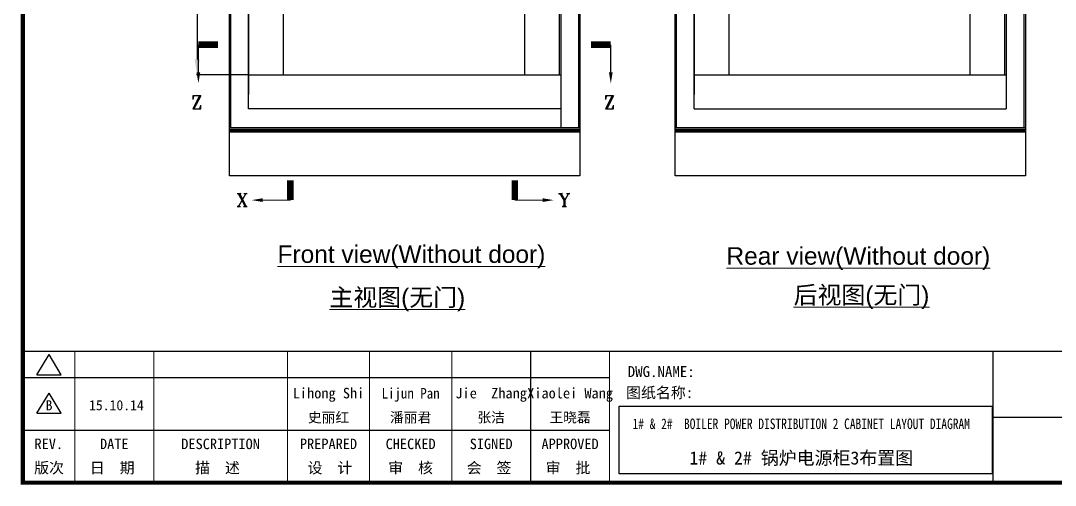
# Model space of a CAD drawing. Extents: x 81444 to 119867, y -54538 to -28747.
# Drawn here: x 86456 to 88819, y -45802 to -44741 of the extents above; entities that cross this region are included whole.
import ezdxf
from ezdxf.enums import TextEntityAlignment as Align
from ezdxf.lldxf.tags import DXFTag

# ---------------------------------------------------------------- set-up
doc = ezdxf.new("R2010")
doc.units = 0
doc.header["$LTSCALE"] = 100
doc.header["$MEASUREMENT"] = 0
for name, color, linetype in [('CABINET', 7, 'Continuous'), ('CLOUD_LAYER', 6, 'Continuous'), ('LOOP', 5, 'Continuous'), ('t', 1, 'Continuous'), ('TEXT', 7, 'Continuous')]:
    doc.layers.add(name, color=color, linetype=linetype)
doc.styles.add('HZ', font='arial.ttf', dxfattribs={"width": 0.7})
doc.styles.add('ROMANT', font='romant.shx')
doc.styles.get("Standard").update_dxf_attribs({"font": ''})
doc.styles.get('Standard').set_extended_font_data('SimSun')
tags = doc.linetypes.add('HIDDEN', pattern=[0.375, 0.25, -0.125]).pattern_tags.tags
tags[6:7] = [DXFTag(74, 4), DXFTag(75, 0), DXFTag(340, '0'), DXFTag(46, 1.0), DXFTag(50, 0.0), DXFTag(44, 0.0), DXFTag(45, 0.0)]
tags[4:5] = [DXFTag(74, 4), DXFTag(75, 0), DXFTag(340, '0'), DXFTag(46, 1.0), DXFTag(50, 0.0), DXFTag(44, 0.0), DXFTag(45, 0.0)]
doc.dimstyles.new('ISO-25', dxfattribs={"dimtxt": 35, "dimasz": 35, "dimexe": 1.25, "dimexo": 0.625, "dimtad": 1, "dimtoh": 1, "dimdec": 0, "dimtxsty": 'Standard', "dimcen": 2.5, "dimadec": 0, "dimazin": 0, "dimtfac": 1, "dimtdec": 0, "dimtmove": 0, "dimatfit": 3, "dimfxl": 0, "dimarcsym": 0})

# ---------------------------------------------------------------- blocks, each defined once
blk = doc.blocks.new('*D198')
at = {"color": 0, "lineweight": -2}
for p, q in [((86975.5, -43064.1), (86857.6, -43064.1)), ((86858.9, -43099.1), (86858.9, -44829.6)), ((86975.5, -44864.6), (86857.6, -44864.6))]:
    blk.add_line(p, q, dxfattribs=at)
at = {"color": 0}
for points in [[(86864.7, -43099.1), (86853, -43099.1), (86858.9, -43064.1)], [(86853, -44829.6), (86864.7, -44829.6), (86858.9, -44864.6)]]:
    blk.add_solid(points, dxfattribs=at)
at = {"layer": 'Defpoints', "color": 0}
for p in [(86976.1, -43064.1), (86858.9, -44864.6), (86976.1, -44864.6)]:
    blk.add_point(p, dxfattribs=at)
at = {"color": 0, "insert": (86840.7, -43964.3), "char_height": 35, "attachment_point": 5, "rotation": 90}
blk.add_mtext('1800', dxfattribs=at)
blk = doc.blocks.new('图框')
at = {"color": 7}
for p, q in [((2215.6, -2851.6), (2215.6, -3151.6)), ((0, -2911.6), (1340.2, -2911.6)), ((2215.6, -3001.6), (3115.6, -3001.6)), ((0, -3031.6), (1340.2, -3031.6))]:
    blk.add_line(p, q, dxfattribs=at)
at = {"color": 7, "const_width": 3}
blk.add_lwpolyline([(4115.6, -2851.6), (0, -2851.6)], dxfattribs=at)
at = {"layer": 't', "color": 7}
for p, q in [((31.9, -2905), (59.9, -2859.1)), ((87.8, -2905), (59.9, -2859.1)), ((31.9, -2905), (87.8, -2905)), ((31.9, -2993), (59.9, -2947.1)), ((87.8, -2993), (59.9, -2947.1)), ((31.9, -2993), (87.8, -2993))]:
    blk.add_line(p, q, dxfattribs=at)
at = {"layer": 't', "color": 7, "const_width": 9.62}
blk.add_lwpolyline([(4115.6, -3151.6), (4115.6, 0), (0, 0), (0, -3151.6)], close=True, dxfattribs=at)
at = {"layer": 't', "color": 7, "const_width": 2.4}
for points in [[(118.8, -2852.8), (118.8, -3151.6)], [(299.1, -2852.8), (299.1, -3151.6)], [(604.4, -2852.8), (604.4, -3156.4)], [(792, -2852.8), (792, -3156.4)], [(979.6, -2852.8), (979.6, -3156.4)], [(1159.9, -2852.8), (1159.9, -3156.4)], [(1340.2, -2852.8), (1340.2, -3156.4)]]:
    blk.add_lwpolyline(points, dxfattribs=at)
at = {"color": 7, "flags": 8}
for tag, p, height in [('DWG.NAME:', (1381.6, -2910.4), 25), ('PROJECTNAME:', (3125.5, -2912.8), 24), ('PROJECTNAME：', (3339.1, -2913.1), 25), ('DWG.NO.:', (3128.2, -3030.4), 24), ('图纸编号', (3315.4, -3052.4), 24), ('FILENO.:', (3128.7, -3106.1), 24), ('文档号', (3317.7, -3124.1), 24)]:
    blk.add_attdef(tag, p, '', height=height, dxfattribs=at)
for tag, p in [('图纸名称:', (1377.8, -2965.9)), ('项目名称：', (3121.6, -2984.3)), ('项目名称：', (3325, -2984.3))]:
    blk.add_attdef(tag, text='', height=25, dxfattribs=at).set_placement(p, align=Align.BOTTOM_LEFT)
for tag, height, p in [('RENLIU', 24, (698.2, -2950.4)), ('SHUFENWANG', 24, (885.8, -2950.4)), ('FANGHOU', 24, (1069.7, -2950.4)), ('DANDANLI', 24, (1250, -2950.4)), ('A', 23, (59.9, -2974.9)), ('设计时间', 23, (213.9, -2974.9)), ('刘仁', 23, (698.2, -3002.2)), ('王姝芬', 23, (885.8, -3002.2)), ('侯方', 23, (1069.7, -3002.2)), ('李丹丹', 23, (1250, -3002.2)), ('#10STATIONONTROLCABINETCOVER', 30, (1777.9, -3017.2)), ('PAGEXOFX', 24, (3953.7, -3039.1)), ('REV.', 24, (59.4, -3063)), ('DATE', 24, (208.9, -3063)), ('DESCRIPTION', 24, (451.7, -3063)), ('PREPARED', 24, (698.2, -3063)), ('CHECKED', 24, (885.8, -3063)), ('SIGNED', 24, (1069.7, -3063)), ('APPROVED', 24, (1250, -3063)), ('图纸名称', 30, (1777.9, -3094.7)), ('第几页共几页', 24, (3953.7, -3114.1))]:
    blk.add_attdef(tag, text='', height=height, dxfattribs=at).set_placement(p, align=Align.MIDDLE)
at = {"color": 7, "width": 0.8, "flags": 8}
blk.add_attdef('HANGZHOUHOLLYSYSAUTOMATIONCO.,LTD.', text='', height=24, dxfattribs=at).set_placement((2770.1, -3045.7), align=Align.MIDDLE)
at = {"layer": 't', "color": 7}
for s, p in [('版次', (59.9, -3117.6)), ('日  期', (204.2, -3117.6)), ('描  述', (444.5, -3117.6)), ('设  计', (701.5, -3117.6)), ('审  核', (885.6, -3117.6)), ('会  签', (1065, -3117.6)), ('审  批', (1245.3, -3117.6))]:
    blk.add_text(s, height=25, dxfattribs=at).set_placement(p, align=Align.MIDDLE_CENTER)

msp = doc.modelspace()

# ---------------------------------------------------------------- linework, layer by layer
at = {"color": 7}
for p, q in [((86932.6, -45095.6), (86932.6, -42985.6)), ((87732.6, -42985.6), (87732.6, -45095.6)), ((87950.4, -45095.6), (87950.4, -42985.6)), ((87950.4, -45095.6), (87950.4, -42985.6)), ((88750.4, -42985.6), (88750.4, -45095.6)), ((88750.4, -42985.6), (88750.4, -45095.6)), ((87993.9, -44942.1), (87993.9, -43029.1)), ((86976.1, -44942.1), (86976.1, -43033.1)), ((86976.1, -43109.6), (86976.1, -44909.9)), ((87993.9, -43109.6), (87993.9, -44909.9)), ((88706.9, -43107.1), (88706.9, -44942.1)), ((87691.1, -44075.4), (87689.1, -44942.1)), ((86976.1, -44864.6), (87689.1, -44864.6)), ((86976.1, -44942.1), (86976.1, -44874.3)), ((87993.9, -44864.6), (88706.9, -44864.6)), ((87732.6, -44985.6), (86932.6, -44985.6)), ((87732.6, -44990.6), (86932.6, -44990.6)), ((87732.6, -44991.6), (86932.6, -44991.6)), ((87732.6, -44992.6), (86932.6, -44992.6)), ((86934.1, -44985.6), (87731.1, -44985.6)), ((88750.4, -44985.6), (87950.4, -44985.6)), ((88750.4, -44990.6), (87950.4, -44990.6)), ((88750.4, -44991.6), (87950.4, -44991.6)), ((88750.4, -44992.6), (87950.4, -44992.6)), ((87951.9, -44985.6), (88748.9, -44985.6)), ((87732.6, -44993.6), (86932.6, -44993.6)), ((87732.6, -44994.6), (86932.6, -44994.6)), ((87732.6, -44995.6), (86932.6, -44995.6)), ((88750.4, -44993.6), (87950.4, -44993.6)), ((88750.4, -44994.6), (87950.4, -44994.6)), ((88750.4, -44995.6), (87950.4, -44995.6)), ((87732.6, -45095.6), (86932.6, -45095.6)), ((87732.6, -45095.6), (86932.6, -45095.6)), ((88750.4, -45095.6), (87950.4, -45095.6))]:
    msp.add_line(p, q, dxfattribs=at)
at = {"color": 7, "linetype": 'HIDDEN'}
for p, q in [((86935.8, -44985.6), (86935.8, -42985.6)), ((87729.6, -42985.6), (87729.6, -44985.6)), ((87953.6, -44985.6), (87953.6, -42985.6)), ((87953.6, -44985.6), (87953.6, -42985.6)), ((88747.2, -42985.6), (88747.2, -44985.6)), ((88747.2, -42985.6), (88747.2, -44985.6))]:
    msp.add_line(p, q, dxfattribs=at)
msp.add_line((87689.1, -43033.1), (87689.1, -44985.6))
for points in [[(86976.1, -44864.6), (87056.1, -44864.6), (87056.1, -43064.1), (86976.1, -43064.1)], [(87606.1, -44864.6), (87686.1, -44864.6), (87686.1, -43064.1), (87606.1, -43064.1)], [(87993.9, -44864.6), (88073.9, -44864.6), (88073.9, -43064.1), (87993.9, -43064.1)], [(88623.9, -44864.6), (88703.9, -44864.6), (88703.9, -43064.1), (88623.9, -43064.1)]]:
    msp.add_lwpolyline(points, close=True)
at = {"color": 7}
msp.add_lwpolyline([(87732.6, -44985.6), (87732.6, -44980.6)], dxfattribs=at)
at = {"color": 1}
msp.add_lwpolyline([(87822.3, -45621.4), (88674.8, -45621.4), (88674.8, -45776.4), (87822.3, -45776.4)], close=True, dxfattribs=at)
at = {"layer": 'CABINET'}
msp.add_line((87993.9, -44942.1), (88706.9, -44942.1), dxfattribs=at)
at = {"layer": 'CLOUD_LAYER', "color": 7}
for p, q in [((87689.1, -44942.1), (86976.1, -44942.1)), ((87674.7, -44942.1), (86979.4, -44942.1))]:
    msp.add_line(p, q, dxfattribs=at)
at = {"layer": 'LOOP', "color": 5}
for p, q in [((86861.6, -44859.3), (86861.6, -44795.9)), ((86861.6, -44859.3), (86861.6, -44795.9)), ((87803.6, -44859.3), (87803.6, -44795.9)), ((87803.6, -44859.3), (87803.6, -44795.9))]:
    msp.add_line(p, q, dxfattribs=at)
at = {"layer": 'LOOP', "color": 5, "lineweight": 0}
for p, q in [((87008.3, -45150.9), (87071.7, -45150.9)), ((87008.3, -45150.9), (87071.7, -45150.9)), ((87647.8, -45150.9), (87584.4, -45150.9)), ((87647.8, -45150.9), (87584.4, -45150.9))]:
    msp.add_line(p, q, dxfattribs=at)
at = {"layer": 'LOOP', "color": 5, "const_width": 15}
for points in [[(86861.6, -44795.9), (86906.7, -44795.9)], [(86861.6, -44795.9), (86906.7, -44795.9)], [(87803.6, -44795.9), (87758.4, -44795.9)], [(87803.6, -44795.9), (87758.4, -44795.9)]]:
    msp.add_lwpolyline(points, dxfattribs=at)
at = {"layer": 'LOOP', "color": 5, "lineweight": 0, "const_width": 15}
for points in [[(87071.7, -45150.9), (87071.7, -45105.8)], [(87071.7, -45150.9), (87071.7, -45105.8)], [(87584.4, -45150.9), (87584.4, -45105.8)], [(87584.4, -45150.9), (87584.4, -45105.8)]]:
    msp.add_lwpolyline(points, dxfattribs=at)
at = {"layer": 'LOOP', "color": 5}
for points in [[(86865.8, -44859.3), (86861.6, -44884.3), (86857.4, -44859.3)], [(86865.8, -44859.3), (86861.6, -44884.3), (86857.4, -44859.3)], [(87799.4, -44859.3), (87803.6, -44884.3), (87807.8, -44859.3)], [(87799.4, -44859.3), (87803.6, -44884.3), (87807.8, -44859.3)]]:
    msp.add_solid(points, dxfattribs=at)
at = {"layer": 'LOOP', "color": 5, "lineweight": 0}
for points in [[(87008.3, -45146.7), (86983.3, -45150.9), (87008.3, -45155.1)], [(87008.3, -45146.7), (86983.3, -45150.9), (87008.3, -45155.1)], [(87647.8, -45146.7), (87672.8, -45150.9), (87647.8, -45155.1)], [(87647.8, -45146.7), (87672.8, -45150.9), (87647.8, -45155.1)]]:
    msp.add_solid(points, dxfattribs=at)

# ---------------------------------------------------------------- block references
at = {"color": 1}
ref = msp.add_blockref('图框', (86460.6, -42644.7), dxfattribs=at)
ref.add_attrib('图纸名称', '1# & 2# 锅炉电源柜3布置图', dxfattribs={"color": 7, "height": 30, "flags": 8}).set_placement((88238.5, -45739.3), align=Align.MIDDLE)
ref.add_attrib('刘仁', '史丽红', dxfattribs={"color": 7, "height": 23, "flags": 8}).set_placement((87158.8, -45646.8), align=Align.MIDDLE)
ref.add_attrib('王姝芬', '潘丽君', dxfattribs={"color": 7, "height": 23, "flags": 8}).set_placement((87346.4, -45646.8), align=Align.MIDDLE)
ref.add_attrib('侯方', '张洁', dxfattribs={"color": 7, "height": 23, "flags": 8}).set_placement((87530.3, -45646.8), align=Align.MIDDLE)
ref.add_attrib('李丹丹', '王晓磊', dxfattribs={"color": 7, "height": 23, "flags": 8}).set_placement((87710.6, -45646.8), align=Align.MIDDLE)
ref.add_attrib('设计时间', '15.10.14', dxfattribs={"color": 7, "height": 23, "flags": 8}).set_placement((86674.4, -45619.5), align=Align.MIDDLE)
ref.add_attrib('A', 'B', dxfattribs={"color": 7, "height": 23, "flags": 8}).set_placement((86520.5, -45619.5), align=Align.MIDDLE)
ref.add_attrib('REV.', 'REV.', dxfattribs={"color": 7, "height": 24, "flags": 8}).set_placement((86519.9, -45707.7), align=Align.MIDDLE)
ref.add_attrib('DATE', 'DATE', dxfattribs={"color": 7, "height": 24, "flags": 8}).set_placement((86669.5, -45707.7), align=Align.MIDDLE)
ref.add_attrib('DESCRIBE', 'DESCRIPTION', dxfattribs={"color": 7, "height": 24, "flags": 8}).set_placement((86912.3, -45707.7), align=Align.MIDDLE)
ref.add_attrib('PREPARE', 'PREPARED', dxfattribs={"color": 7, "height": 24, "flags": 8}).set_placement((87158.8, -45707.7), align=Align.MIDDLE)
ref.add_attrib('VERIFY', 'CHECKED', dxfattribs={"color": 7, "height": 24, "flags": 8}).set_placement((87346.4, -45707.7), align=Align.MIDDLE)
ref.add_attrib('SIGN', 'SIGNED', dxfattribs={"color": 7, "height": 24, "flags": 8}).set_placement((87530.3, -45707.7), align=Align.MIDDLE)
ref.add_attrib('APPROVER', 'APPROVED', dxfattribs={"color": 7, "height": 24, "flags": 8}).set_placement((87710.6, -45707.7), align=Align.MIDDLE)
ref.add_attrib('RENLIU', 'Lihong Shi', dxfattribs={"color": 7, "height": 24, "flags": 8}).set_placement((87158.8, -45595), align=Align.MIDDLE)
ref.add_attrib('SHUFENWANG', 'Lijun Pan', dxfattribs={"color": 7, "height": 24, "width": 0.9, "flags": 8}).set_placement((87346.4, -45595), align=Align.MIDDLE)
ref.add_attrib('FANGHOU', 'Jie  Zhang', dxfattribs={"color": 7, "height": 24, "flags": 8}).set_placement((87530.3, -45595), align=Align.MIDDLE)
ref.add_attrib('DANDANLI', 'Xiaolei Wang', dxfattribs={"color": 7, "height": 24, "flags": 8}).set_placement((87710.6, -45595), align=Align.MIDDLE)
ref.add_attrib('DWG.NAME:', 'DWG.NAME:', (87842.2, -45555), dxfattribs={"color": 7, "height": 25, "flags": 8})
ref.add_attrib('#10STATIONONTROLCABINETCOVER', '1# & 2#  BOILER POWER DISTRIBUTION 2 CABINET LAYOUT DIAGRAM', dxfattribs={"color": 7, "height": 24, "width": 0.8, "flags": 8}).set_placement((88238.5, -45661.8), align=Align.MIDDLE)
ref.add_attrib('图纸名称:', '图纸名称:', dxfattribs={"color": 7, "height": 25, "flags": 8}).set_placement((87838.4, -45610.6), align=Align.BOTTOM_LEFT)

# ---------------------------------------------------------------- texts
at = {"layer": 'TEXT', "color": 5, "style": 'ROMANT'}
for p in [(86857.9, -44942.4), (86857.9, -44942.4), (87800.6, -44942.4), (87800.6, -44942.4)]:
    msp.add_text('Z', height=30, dxfattribs=at).set_placement(p, align=Align.CENTER)
at = {"layer": 'TEXT', "color": 5, "lineweight": 0, "style": 'ROMANT'}
for s, p in [('X', (86961.7, -45165.6)), ('X', (86961.7, -45165.6)), ('Y', (87697.3, -45165.6)), ('Y', (87697.3, -45165.6))]:
    msp.add_text(s, height=30, dxfattribs=at).set_placement(p, align=Align.CENTER)
at = {"layer": 'TEXT', "color": 7, "lineweight": 0, "style": 'HZ'}
for s, p in [('%%UFront view(Without door)', (87348.2, -45294.3)), ('%%URear view(Without door)', (88369, -45298.4)), ('%%U主视图(无门)', (87316, -45392.9)), ('%%U后视图(无门)', (88376.2, -45387.5))]:
    msp.add_text(s, height=40, dxfattribs=at).set_placement(p, align=Align.CENTER)

# ---------------------------------------------------------------- dimensions: what is measured, and where the dimension line sits
at = {"color": 3}
dim = msp.add_linear_dim(base=(86858.85695, -44864.5733), p1=(86976.0915, -43064.07334), p2=(86976.0915, -44864.5733), angle=90, dimstyle='ISO-25', dxfattribs=at)
dim.commit()
dim.dimension.update_dxf_attribs({"geometry": '*D198', "text_midpoint": (86840.73195, -43964.32332)})

doc.saveas('drawing.dxf')
